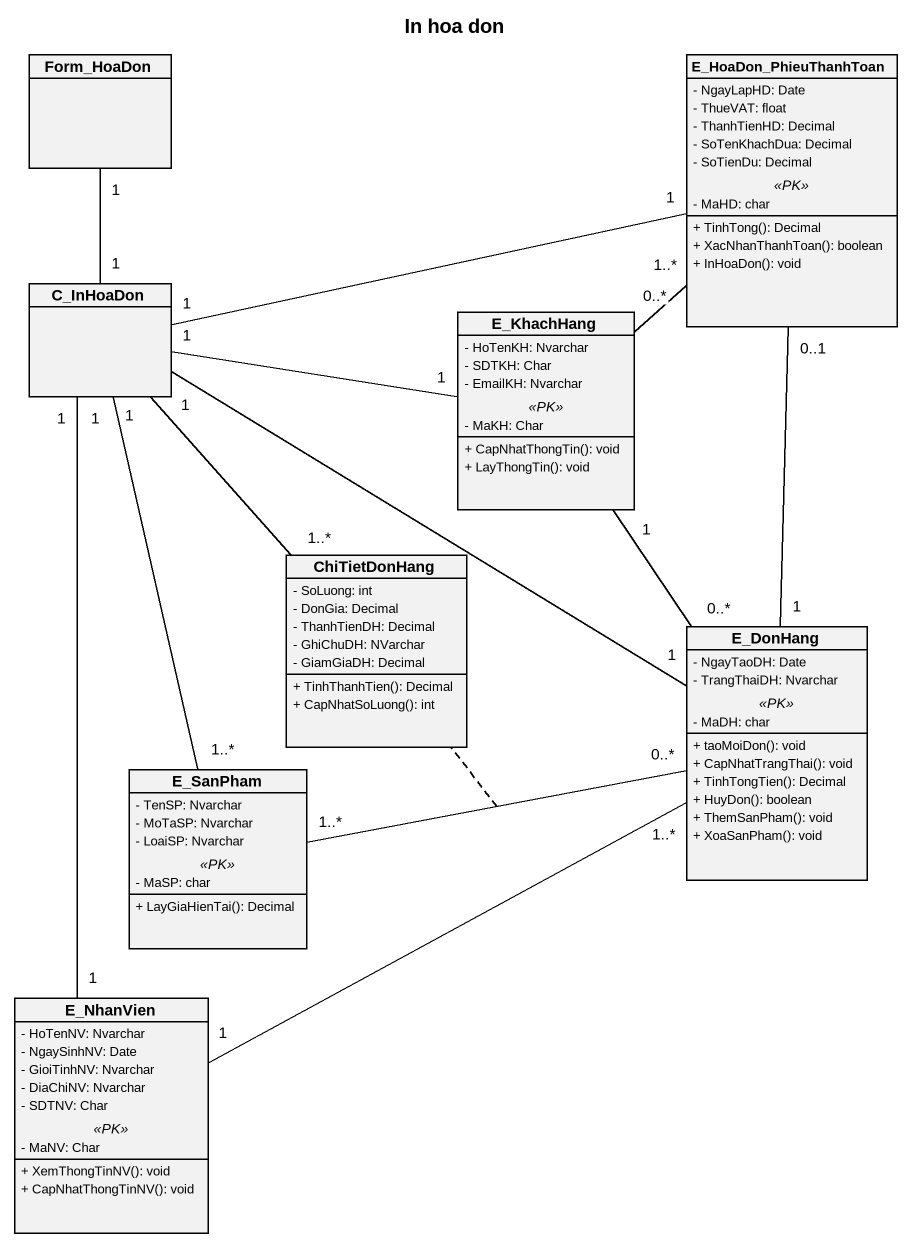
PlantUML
@startuml
title In hoa don
hide circle
hide empty members
skinparam classAttributeIconSize 0
class Form_HoaDon
class E_HoaDon_PhieuThanhToan {
  - NgayLapHD: Date
  - ThueVAT: float
  - ThanhTienHD: Decimal
  - SoTenKhachDua: Decimal
  - SoTienDu: Decimal
  .. <<PK>> ..
  - MaHD: char
  --
  + TinhTong(): Decimal
  + XacNhanThanhToan(): boolean
  + InHoaDon(): void
}
class C_InHoaDon
class E_KhachHang {
  - HoTenKH: Nvarchar
  - SDTKH: Char
  - EmailKH: Nvarchar
  .. <<PK>> ..
  - MaKH: Char
  --
  + CapNhatThongTin(): void
  + LayThongTin(): void
}
class ChiTietDonHang {
  - SoLuong: int
  - DonGia: Decimal
  - ThanhTienDH: Decimal
  - GhiChuDH: NVarchar
  - GiamGiaDH: Decimal
  + TinhThanhTien(): Decimal
  + CapNhatSoLuong(): int
}
class E_DonHang {
  - NgayTaoDH: Date
  - TrangThaiDH: Nvarchar
  .. <<PK>> ..
  - MaDH: char
  --
  + taoMoiDon(): void
  + CapNhatTrangThai(): void
  + TinhTongTien(): Decimal
  + HuyDon(): boolean
  + ThemSanPham(): void
  + XoaSanPham(): void
}
class E_SanPham {
  - TenSP: Nvarchar
  - MoTaSP: Nvarchar
  - LoaiSP: Nvarchar
  .. <<PK>> ..
  - MaSP: char
  --
  + LayGiaHienTai(): Decimal
}
class E_NhanVien {
  - HoTenNV: Nvarchar
  - NgaySinhNV: Date
  - GioiTinhNV: Nvarchar
  - DiaChiNV: Nvarchar
  - SDTNV: Char
  .. <<PK>> ..
  - MaNV: Char
  --
  + XemThongTinNV(): void
  + CapNhatThongTinNV(): void
}
Form_HoaDon "1" -- "1" C_InHoaDon
E_HoaDon_PhieuThanhToan "1" -left- "1" C_InHoaDon
E_HoaDon_PhieuThanhToan "0..1" -- "1" E_DonHang
C_InHoaDon "1" -right- "1" E_KhachHang
C_InHoaDon "1" -- "1..*" ChiTietDonHang
C_InHoaDon "1" -- "1" E_DonHang
C_InHoaDon "1" -- "1..*" E_SanPham
C_InHoaDon "1" -- "1" E_NhanVien
E_KhachHang "0..*" -up- "1..*" E_HoaDon_PhieuThanhToan
E_DonHang "0..*" -up- "1" E_KhachHang
E_DonHang "0..*" -left- "1..*" E_SanPham
(E_DonHang, E_SanPham) .. ChiTietDonHang
E_DonHang "1..*" -left- "1" E_NhanVien
@enduml
